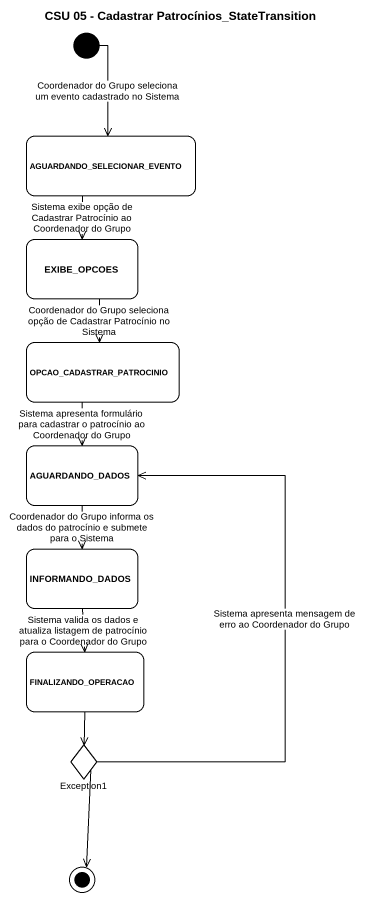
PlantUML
@startuml
title CSU 05 - Cadastrar Patrocínios_StateTransition
hide empty description
state AGUARDANDO_SELECIONAR_EVENTO
state EXIBE_OPCOES
state OPCAO_CADASTRAR_PATROCINIO
state AGUARDANDO_DADOS
state INFORMANDO_DADOS
state FINALIZANDO_OPERACAO
state Exception1 <<choice>>
[*] --> AGUARDANDO_SELECIONAR_EVENTO : Coordenador do Grupo seleciona um evento cadastrado no Sistema
AGUARDANDO_SELECIONAR_EVENTO --> EXIBE_OPCOES : Sistema exibe opção de Cadastrar Patrocínio ao Coordenador do Grupo
EXIBE_OPCOES --> OPCAO_CADASTRAR_PATROCINIO : Coordenador do Grupo seleciona opção de Cadastrar Patrocínio no Sistema
OPCAO_CADASTRAR_PATROCINIO --> AGUARDANDO_DADOS : Sistema apresenta formulário para cadastrar o patrocínio ao Coordenador do Grupo
AGUARDANDO_DADOS --> INFORMANDO_DADOS : Coordenador do Grupo informa os dados do patrocínio e submete para o Sistema
INFORMANDO_DADOS --> FINALIZANDO_OPERACAO : Sistema valida os dados e atualiza listagem de patrocínio para o Coordenador do Grupo
FINALIZANDO_OPERACAO --> Exception1
Exception1 -up-> AGUARDANDO_DADOS : Sistema apresenta mensagem de erro ao Coordenador do Grupo
Exception1 --> [*]
@enduml
